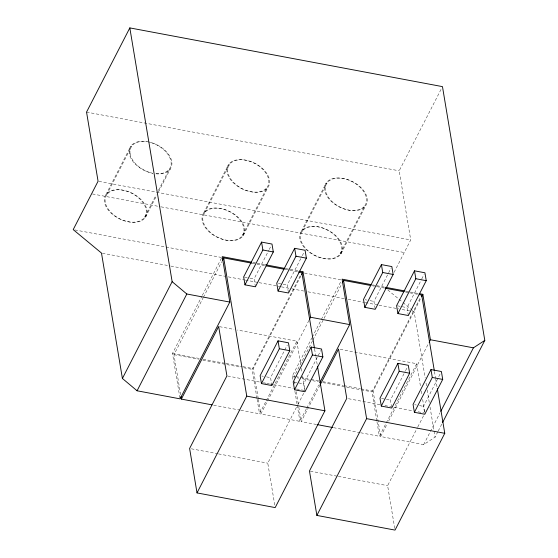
<?xml version="1.0" encoding="UTF-8"?>
<svg xmlns="http://www.w3.org/2000/svg" width="558" height="558" viewBox="0 0 558 558"><rect width="100%" height="100%" fill="white"/><g stroke="black" fill="none" stroke-linecap="round" stroke-linejoin="round"><path stroke-width="0.42" stroke-dasharray="2.79 2.09" d="M105.922 194.623L130.788 146.238M106.697 194.77L131.562 146.377M144.662 217.208A22.466 14.201 27.2 0 0 122.655 190.118A22.466 14.201 27.2 0 0 108.559 210.422A22.466 14.201 27.2 0 0 144.662 217.208L156.107 194.93M158.472 190.32L169.527 168.816M145.429 217.348A22.466 14.201 27.2 0 0 123.43 190.257A22.466 14.201 27.2 0 0 109.326 210.568A22.466 14.201 27.2 0 0 145.429 217.348L156.484 195.844M158.458 192.001L170.302 168.962M203.628 212.975L228.494 164.582M204.395 213.121L229.268 164.729M179.927 398L172.492 353.43L201.94 296.138M202.338 295.363L221.833 257.426M180.659 394.827L173.963 354.665L203.007 298.146M203.405 297.372L221.707 261.758M242.36 235.553A22.466 14.201 27.2 0 0 220.361 208.469A22.466 14.201 27.2 0 0 206.258 228.773A22.466 14.201 27.2 0 0 242.36 235.553L267.233 187.167A22.466 14.201 27.2 0 0 245.227 160.076A22.466 14.201 27.2 0 0 231.131 180.387A22.466 14.201 27.2 0 0 267.233 187.167M243.135 235.699A22.466 14.201 27.2 0 0 221.128 208.608A22.466 14.201 27.2 0 0 207.032 228.919A22.466 14.201 27.2 0 0 243.135 235.699L268.007 187.314A22.466 14.201 27.2 0 0 246.001 160.223A22.466 14.201 27.2 0 0 231.905 180.527A22.466 14.201 27.2 0 0 268.007 187.314M255.397 286.798L254.078 278.895L268.803 250.249M269.2 249.475L271.188 245.604M301.327 231.326L326.2 182.933M302.101 231.472L326.974 183.08M288.353 292.218L287.168 285.11L301.892 256.464M302.29 255.69L304.277 251.818M256.966 398.398L252.125 369.347L300.671 274.885M258.263 398.6L253.262 368.601L301.013 275.694M271.872 385.543L270.553 377.64L287.265 345.123M340.066 253.904A22.466 14.201 27.2 0 0 318.06 226.813A22.466 14.201 27.2 0 0 303.964 247.124A22.466 14.201 27.2 0 0 340.066 253.904L364.939 205.518A22.466 14.201 27.2 0 0 342.933 178.427A22.466 14.201 27.2 0 0 328.836 198.732A22.466 14.201 27.2 0 0 364.939 205.518M340.84 254.05A22.466 14.201 27.2 0 0 318.834 226.96A22.466 14.201 27.2 0 0 304.738 247.271A22.466 14.201 27.2 0 0 340.84 254.05L365.706 205.658A22.466 14.201 27.2 0 0 343.707 178.574A22.466 14.201 27.2 0 0 329.604 198.878A22.466 14.201 27.2 0 0 365.706 205.658M240.847 410.27L259.533 413.778L265.887 401.425M266.278 400.651L296.835 341.196L237.366 330.029M306.286 408.979L299.918 421.367L260.837 414.022L308.986 320.341M292.915 379.37L292.343 375.939L311.838 338.002M312.236 337.227L320.99 320.194M321.387 319.42L340.889 281.483M394.081 272.332L410.73 239.94L399.2 170.818L441.678 88.164M312.515 340.785L293.808 377.173L296.361 377.654M312.912 340.01L341.956 283.492M304.828 390.97L303.643 383.855L320.752 350.564M274.752 505.025L267.77 463.154L297.533 405.241M297.93 404.466L303.88 392.888M306.684 408.205L318.618 384.978M316.512 424.485L301.222 421.611L319.476 386.087M375.115 308.511L373.93 301.404L388.256 273.532M388.654 272.757L391.039 268.112M408.337 315.521L407.019 307.618L421.346 279.746M421.743 278.972L424.129 274.327M376.817 420.906L371.977 391.855L420.516 297.4M437.842 431.759L435.059 437.179L423.675 444.607L380.689 436.537L373.114 391.109L421.255 297.428M391.583 407.263L390.398 400.149L405.122 371.502M405.52 370.728L407.514 366.857M360.691 432.778L379.384 436.293L416.686 363.704L339.376 349.182M380.689 436.537L387.057 424.15M388.647 421.053L428.837 342.849M424.415 411.895L423.487 406.364L440.597 373.072M394.743 528.391L387.622 485.662L417.384 427.749M417.782 426.975L423.731 415.396M423.675 444.607L439.99 412.864M438.239 430.985L442.222 423.243M86.546 112.095L399.2 170.818M98.926 181.385L410.73 239.94M92.461 193.961L160.132 206.676M160.99 206.837L404.257 252.523M252.837 262.399L256.241 263.041M257.092 263.202L264.743 264.638M285.996 268.628L289.4 269.27M290.244 269.423L297.895 270.86M372.688 284.908L376.092 285.55M376.936 285.71L385.439 287.307M405.847 291.137L418.598 293.536M74.918 229.931L221.393 257.44M252.23 263.236L265.329 265.706M284.873 269.375L289.121 270.17M289.923 270.316L297.63 271.76M304.48 273.05L341.315 279.97M371.586 285.661L376.434 286.561M376.685 286.617L384.329 288.054M405.568 292.043L408.965 292.678M409.816 292.838L417.461 294.275M244.46 277.089L249.273 277.989M250.075 278.142L254.078 278.895M278.351 283.457L282.362 284.203M283.164 284.357L287.168 285.11M365.113 299.751L366.718 300.051M369.926 300.65L373.93 301.404M397.401 305.812L407.019 307.618M102.344 253.213L170.016 265.922M170.874 266.082L224.839 276.217M228.264 276.859L244.537 279.921M245.394 280.081L258.242 282.494M259.1 282.655L280.514 286.673M281.371 286.833L290.795 288.605M291.653 288.765L303.643 291.018M307.925 291.82L344.76 298.739M348.185 299.381L364.458 302.443M365.316 302.603L378.164 305.017M379.022 305.177L398.726 308.874M402.151 309.523L411.574 311.287M412.432 311.448L414.141 311.769L425.175 377.912M219.524 326.674L233.969 329.387M172.492 353.43L199.701 358.543M203.098 359.178L225.202 363.335M226.053 363.495L242.207 366.522M243.058 366.683L253.262 368.601M292.343 375.939L294.896 376.42M295.747 376.58L310.199 379.294M311.05 379.454L318.702 380.891M322.949 381.693L343.358 385.522M344.202 385.683L360.356 388.717M361.207 388.877L373.114 391.109M173.963 354.665L198.599 359.289M202.847 360.091L240.226 367.108M243.63 367.75L252.125 369.347M297.212 377.815L298.907 378.129M302.303 378.77L311.65 380.521M312.501 380.682L318.451 381.805M322.698 382.6L371.977 391.855M261.73 375.987L263.334 376.287M266.543 376.887L270.553 377.64M294.017 382.049L303.643 383.855M381.581 398.496L385.592 399.249M386.394 399.402L390.398 400.149M414.671 404.71L416.275 405.01M419.483 405.617L423.487 406.364M227.762 376.05L260.042 382.111M263.446 382.753L265.992 383.227M266.843 383.388L269.388 383.869M270.239 384.03L272.785 384.504M273.636 384.664L293.18 388.333M296.577 388.975L305.073 390.572M348.457 398.719L379.893 404.62M384.992 405.582L390.942 406.698M394.339 407.333L413.032 410.841M418.123 411.804L424.924 413.08M213.658 405.164L239.996 410.109M333.51 427.672L359.847 432.617M191.303 448.792L217.641 453.738M218.492 453.898L267.77 463.154M310.304 471.14L337.492 476.246M338.343 476.406L387.622 485.662M387.831 289.965L398.356 298.69M399.012 299.234L402.304 301.962M402.96 302.506L414.141 311.769M434.459 371.495L435.603 378.366M435.749 379.224L437.179 387.81M426.033 383.067L426.605 386.499M427.177 389.937L429.325 402.82M430.044 407.117L435.059 437.179M416.686 363.704L420.523 386.687M421.234 390.949L421.939 395.204M422.65 399.458L424.784 412.229M376.964 421.764L379.384 436.293M314.607 348.987L315.751 355.858M315.898 356.715L317.328 365.302M296.835 341.196L300.671 364.179M301.383 368.433L301.948 371.844M302.659 376.099L304.787 388.87M294.526 381.449L294.952 384.009M296.235 391.702L298.656 406.231M298.802 407.082L301.222 421.611M294.917 391.367L297.058 404.222M297.205 405.08L299.918 421.367M258.41 399.458L260.837 414.022M257.112 399.256L259.533 413.778M155.884 173.81A22.466 14.201 27.2 0 0 171.592 160.697A22.466 14.201 27.2 0 0 148.295 141.871A22.466 14.201 27.2 0 1 170.825 160.544A22.466 14.201 27.2 0 1 155.87 173.733M130.091 153.757A22.466 14.201 27.2 0 0 152.787 173.315A22.466 14.201 27.2 0 1 129.317 153.61A22.466 14.201 27.2 0 1 147.521 141.725A22.466 14.201 27.2 0 0 130.091 153.757"/><path stroke-width="0.84" d="M442.62 422.469L484.797 340.401L442.473 86.623L129.819 27.9L86.546 112.095L98.075 181.224L73.203 229.61L101.486 253.053L122.404 378.464L137.08 390.781L180.067 398.858L229.805 302.073L222.23 256.652L251.135 262.079M122.404 378.464L172.143 281.678L129.819 27.9M137.08 390.781L186.818 294.003L229.805 302.073M222.502 260.209L223.695 257.887L251.735 263.153M261.562 242.095L243.658 276.935L244.976 284.838L255.397 286.798L273.301 251.951L271.99 244.055L261.562 242.095L262.881 249.998L244.976 284.838M211.956 404.843L181.371 399.103L218.673 326.514L226.911 375.89L189.608 448.472L197.016 492.909L275.178 507.592L324.916 410.814L317.474 366.16M294.652 248.31L276.747 283.15L278.065 291.053L288.486 293.013L306.391 258.166L305.08 250.27L294.652 248.31L295.97 256.213L278.065 291.053M301.411 274.92L303.001 271.823L299.597 271.181M197.016 492.909L246.755 396.131L223.695 257.887M278.037 340.847L260.126 375.687L261.444 383.583L271.872 385.543L289.776 350.703L288.458 342.8L278.037 340.847L279.349 348.743L261.444 383.583M309.383 319.567L310.576 317.244L303.001 271.823M342.354 282.718L343.547 280.395L370.735 285.501M311.127 347.062L293.215 381.902L294.533 389.798L304.954 391.758L322.866 356.918L321.548 349.015L311.127 347.062L312.438 354.958L294.533 389.798M319.818 382.655L349.657 324.589L342.082 279.16L370.986 284.594M381.414 264.604L363.509 299.451L364.827 307.346L375.248 309.306L393.153 274.466L391.835 266.564L381.414 264.604L382.732 272.506L364.827 307.346M319.874 385.32L338.525 349.022L346.762 398.398L309.46 470.987L316.867 515.418L395.029 530.1L444.768 433.322L437.326 388.668M414.503 270.818L396.599 305.665L397.917 313.561L408.337 315.521L426.242 280.681L424.924 272.778L414.503 270.818L415.822 278.721L397.917 313.561M421.66 296.654L422.852 294.331L419.449 293.689M316.867 515.418L366.606 418.64L343.547 280.395M397.882 363.356L379.977 398.196L381.295 406.091L391.716 408.051L409.628 373.211L408.31 365.309L397.882 363.356L399.2 371.251L381.295 406.091M429.235 342.075L430.427 339.752L422.852 294.331M430.971 369.57L413.066 404.41L414.385 412.306L424.805 414.266L442.71 379.426L441.399 371.523L430.971 369.57L432.29 377.466L414.385 412.306M440.785 411.316L473.414 347.829L484.797 340.401M262.881 249.998L273.301 251.951M295.97 256.213L306.391 258.166M382.732 272.506L393.153 274.466M415.822 278.721L426.242 280.681M265.594 264.799L285.145 268.468M385.439 287.307L404.996 290.976M266.18 265.866L284.022 269.214M298.46 271.927L301.864 272.562L314.461 348.129M385.18 288.214L403.873 291.722M419.163 294.596L421.715 295.077L434.312 370.638M310.576 317.244L349.657 324.589M430.427 339.752L473.414 347.829M279.349 348.743L289.776 350.703M312.438 354.958L322.866 356.918M399.2 371.251L409.628 373.211M432.29 377.466L442.71 379.426M246.755 396.131L324.916 410.814M366.606 418.64L444.768 433.322M317.363 424.645L332.659 427.512M172.143 281.678L186.818 294.003M180.945 396.536L181.371 399.103"/></g></svg>
